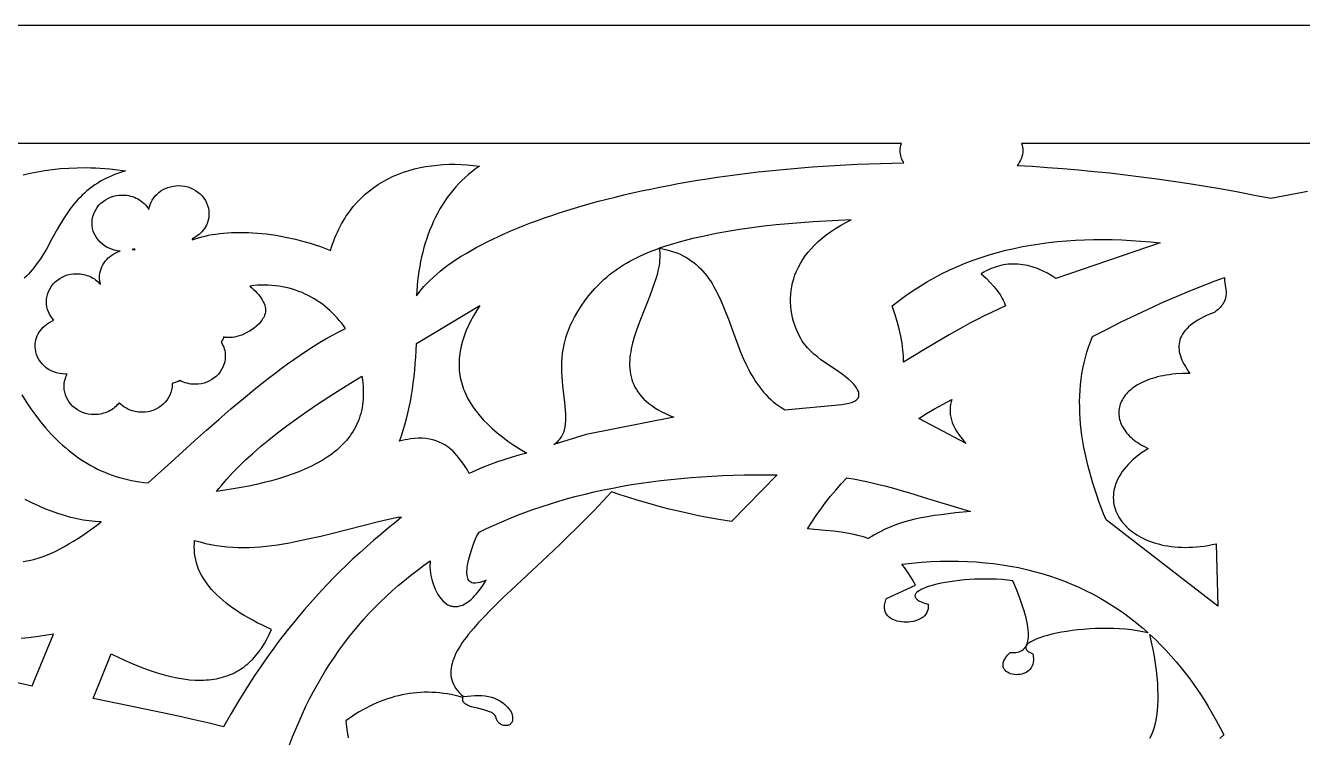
# Model space of a CAD drawing. Extents: x -52 to 65, y 50 to 90.
# Drawn here: x -2.42 to 30.79, y 71.16 to 89.66 of the extents above; entities that cross this region are included whole.
import ezdxf

# ---------------------------------------------------------------- set-up
doc = ezdxf.new("R2010")
doc.units = 0
doc.header["$MEASUREMENT"] = 0
doc.layers.add('LAYER_1', color=18, linetype='CONTINUOUS')

msp = doc.modelspace()

# ---------------------------------------------------------------- linework, layer by layer
at = {"layer": 'LAYER_1'}
for points in [[(64.619, 89.656), (-51.834, 89.656)], [(-2.515, 80.064), (-2.399, 79.88), (-2.278, 79.701), (-2.153, 79.528), (-2.024, 79.36), (-1.889, 79.199), (-1.82, 79.121), (-1.75, 79.045), (-1.679, 78.97), (-1.606, 78.897), (-1.532, 78.827), (-1.457, 78.758), (-1.38, 78.69), (-1.302, 78.625), (-1.223, 78.562), (-1.143, 78.501), (-1.061, 78.442), (-0.978, 78.385), (-0.893, 78.331), (-0.807, 78.278), (-0.72, 78.228), (-0.631, 78.18), (-0.541, 78.135), (-0.449, 78.092), (-0.356, 78.051), (-0.261, 78.013), (-0.165, 77.978), (-0.068, 77.945), (0.031, 77.914), (0.132, 77.886), (0.234, 77.861), (0.338, 77.839), (0.443, 77.82), (0.55, 77.803), (0.658, 77.789), (0.768, 77.779), (1.366, 78.313), (1.979, 78.866), (2.292, 79.145), (2.607, 79.423), (2.926, 79.699), (3.247, 79.971), (3.571, 80.237), (3.734, 80.367), (3.898, 80.495), (4.062, 80.621), (4.227, 80.744), (4.392, 80.865), (4.558, 80.982), (4.725, 81.097), (4.891, 81.208), (5.059, 81.315), (5.226, 81.418), (5.394, 81.517), (5.563, 81.612), (5.731, 81.703), (5.9, 81.789), (5.85, 81.86), (5.798, 81.929), (5.743, 81.997), (5.686, 82.062), (5.627, 82.126), (5.566, 82.188), (5.503, 82.247), (5.438, 82.305), (5.371, 82.36), (5.302, 82.414), (5.232, 82.464), (5.159, 82.513), (5.085, 82.559), (5.009, 82.602), (4.932, 82.643), (4.853, 82.682), (4.773, 82.717), (4.691, 82.75), (4.607, 82.78), (4.523, 82.808), (4.437, 82.832), (4.349, 82.853), (4.261, 82.871), (4.171, 82.886), (4.081, 82.898), (3.989, 82.907), (3.896, 82.912), (3.802, 82.914), (3.708, 82.913), (3.612, 82.908), (3.516, 82.899), (3.419, 82.887), (3.468, 82.845), (3.515, 82.802), (3.559, 82.759), (3.601, 82.714), (3.641, 82.668), (3.677, 82.622), (3.71, 82.575), (3.74, 82.529), (3.765, 82.482), (3.787, 82.435), (3.804, 82.389), (3.816, 82.344), (3.823, 82.299), (3.825, 82.255), (3.822, 82.213), (3.812, 82.172), (3.8, 82.136), (3.785, 82.101), (3.768, 82.067), (3.749, 82.033), (3.728, 82.001), (3.705, 81.97), (3.655, 81.911), (3.599, 81.855), (3.539, 81.804), (3.475, 81.758), (3.409, 81.716), (3.341, 81.678), (3.273, 81.645), (3.205, 81.617), (3.139, 81.593), (3.076, 81.575), (3.016, 81.562), (2.961, 81.554), (2.912, 81.551), (2.788, 81.552), (2.763, 81.554), (2.754, 81.556), (2.753, 81.558), (2.755, 81.561), (2.753, 81.565), (2.74, 81.568), (2.726, 81.532), (2.71, 81.497), (2.692, 81.463), (2.673, 81.43), (2.697, 81.389), (2.718, 81.346), (2.736, 81.303), (2.751, 81.257), (2.763, 81.211), (2.771, 81.163), (2.777, 81.115), (2.778, 81.066), (2.777, 81.028), (2.774, 80.991), (2.762, 80.919), (2.743, 80.849), (2.716, 80.782), (2.683, 80.718), (2.644, 80.658), (2.598, 80.602), (2.548, 80.551), (2.492, 80.504), (2.431, 80.462), (2.366, 80.425), (2.297, 80.394), (2.225, 80.37), (2.149, 80.352), (2.071, 80.341), (1.99, 80.337), (1.937, 80.339), (1.885, 80.344), (1.834, 80.352), (1.783, 80.363), (1.735, 80.377), (1.687, 80.393), (1.641, 80.413), (1.597, 80.435), (1.549, 80.411), (1.5, 80.391), (1.449, 80.374), (1.397, 80.359), (1.397, 80.337), (1.396, 80.3), (1.393, 80.263), (1.381, 80.19), (1.362, 80.121), (1.335, 80.054), (1.302, 79.99), (1.263, 79.93), (1.217, 79.874), (1.166, 79.822), (1.11, 79.775), (1.05, 79.733), (0.985, 79.697), (0.916, 79.666), (0.844, 79.642), (0.768, 79.624), (0.69, 79.613), (0.61, 79.609), (0.566, 79.61), (0.522, 79.613), (0.48, 79.619), (0.438, 79.626), (0.397, 79.636), (0.357, 79.647), (0.317, 79.661), (0.279, 79.676), (0.242, 79.693), (0.206, 79.712), (0.171, 79.732), (0.138, 79.754), (0.106, 79.778), (0.075, 79.803), (0.045, 79.829), (0.018, 79.857), (-0.01, 79.823), (-0.04, 79.79), (-0.072, 79.759), (-0.106, 79.73), (-0.141, 79.703), (-0.179, 79.677), (-0.218, 79.654), (-0.258, 79.633), (-0.3, 79.613), (-0.343, 79.597), (-0.388, 79.582), (-0.434, 79.57), (-0.48, 79.561), (-0.528, 79.554), (-0.577, 79.549), (-0.626, 79.548), (-0.707, 79.552), (-0.785, 79.563), (-0.861, 79.581), (-0.933, 79.605), (-1.002, 79.636), (-1.067, 79.672), (-1.127, 79.714), (-1.183, 79.761), (-1.234, 79.813), (-1.279, 79.869), (-1.319, 79.929), (-1.352, 79.993), (-1.378, 80.06), (-1.398, 80.13), (-1.41, 80.202), (-1.413, 80.239), (-1.414, 80.277), (-1.412, 80.32), (-1.408, 80.363), (-1.402, 80.405), (-1.392, 80.446), (-1.38, 80.487), (-1.366, 80.526), (-1.35, 80.564), (-1.331, 80.602), (-1.378, 80.6), (-1.458, 80.604), (-1.536, 80.615), (-1.612, 80.633), (-1.684, 80.657), (-1.753, 80.688), (-1.818, 80.725), (-1.879, 80.767), (-1.934, 80.814), (-1.985, 80.865), (-2.031, 80.921), (-2.07, 80.982), (-2.103, 81.045), (-2.13, 81.112), (-2.149, 81.182), (-2.161, 81.254), (-2.164, 81.291), (-2.165, 81.329), (-2.163, 81.385), (-2.156, 81.44), (-2.145, 81.494), (-2.129, 81.547), (-2.11, 81.597), (-2.086, 81.646), (-2.059, 81.693), (-2.029, 81.738), (-1.995, 81.781), (-1.958, 81.821), (-1.918, 81.858), (-1.875, 81.893), (-1.829, 81.925), (-1.781, 81.954), (-1.731, 81.979), (-1.679, 82.002), (-1.722, 82.052), (-1.761, 82.105), (-1.794, 82.161), (-1.822, 82.221), (-1.845, 82.283), (-1.861, 82.347), (-1.871, 82.414), (-1.874, 82.482), (-1.873, 82.519), (-1.87, 82.556), (-1.858, 82.629), (-1.839, 82.698), (-1.812, 82.765), (-1.779, 82.829), (-1.74, 82.889), (-1.695, 82.945), (-1.644, 82.997), (-1.588, 83.044), (-1.527, 83.086), (-1.462, 83.122), (-1.393, 83.153), (-1.321, 83.178), (-1.246, 83.195), (-1.167, 83.207), (-1.087, 83.21), (-1.04, 83.209), (-0.995, 83.205), (-0.95, 83.199), (-0.906, 83.191), (-0.862, 83.18), (-0.82, 83.167), (-0.779, 83.153), (-0.739, 83.136), (-0.701, 83.117), (-0.663, 83.096), (-0.627, 83.073), (-0.593, 83.049), (-0.56, 83.023), (-0.528, 82.995), (-0.498, 82.966), (-0.47, 82.935), (-0.48, 82.978), (-0.487, 83.021), (-0.492, 83.065), (-0.493, 83.109), (-0.491, 83.169), (-0.483, 83.227), (-0.47, 83.284), (-0.453, 83.338), (-0.432, 83.392), (-0.406, 83.443), (-0.376, 83.491), (-0.342, 83.538), (-0.305, 83.581), (-0.264, 83.622), (-0.22, 83.66), (-0.173, 83.695), (-0.123, 83.727), (-0.071, 83.755), (-0.016, 83.779), (0.042, 83.799), (-0.034, 83.808), (-0.107, 83.823), (-0.177, 83.844), (-0.244, 83.871), (-0.308, 83.903), (-0.368, 83.94), (-0.424, 83.982), (-0.475, 84.029), (-0.522, 84.08), (-0.564, 84.134), (-0.6, 84.193), (-0.63, 84.254), (-0.655, 84.318), (-0.672, 84.385), (-0.683, 84.454), (-0.687, 84.525), (-0.686, 84.563), (-0.683, 84.6), (-0.671, 84.672), (-0.651, 84.742), (-0.625, 84.809), (-0.592, 84.873), (-0.552, 84.933), (-0.507, 84.989), (-0.456, 85.04), (-0.4, 85.087), (-0.34, 85.129), (-0.275, 85.166), (-0.206, 85.197), (-0.133, 85.221), (-0.058, 85.239), (0.02, 85.25), (0.101, 85.254), (0.156, 85.252), (0.21, 85.247), (0.262, 85.238), (0.314, 85.227), (0.364, 85.212), (0.413, 85.194), (0.46, 85.174), (0.505, 85.151), (0.548, 85.125), (0.59, 85.096), (0.629, 85.066), (0.666, 85.033), (0.7, 84.998), (0.733, 84.96), (0.762, 84.921), (0.789, 84.88), (0.803, 84.945), (0.823, 85.007), (0.848, 85.067), (0.879, 85.124), (0.916, 85.178), (0.957, 85.229), (1.002, 85.276), (1.052, 85.319), (1.105, 85.359), (1.163, 85.394), (1.223, 85.424), (1.287, 85.45), (1.354, 85.47), (1.422, 85.485), (1.494, 85.494), (1.567, 85.497), (1.647, 85.493), (1.725, 85.482), (1.801, 85.464), (1.873, 85.44), (1.942, 85.409), (2.007, 85.372), (2.067, 85.33), (2.123, 85.283), (2.174, 85.232), (2.219, 85.176), (2.259, 85.115), (2.292, 85.052), (2.319, 84.985), (2.338, 84.915), (2.35, 84.843), (2.353, 84.806), (2.354, 84.768), (2.352, 84.715), (2.346, 84.664), (2.336, 84.613), (2.322, 84.563), (2.305, 84.516), (2.285, 84.469), (2.261, 84.424), (2.234, 84.381), (2.204, 84.34), (2.171, 84.301), (2.135, 84.264), (2.097, 84.23), (2.056, 84.198), (2.013, 84.168), (1.968, 84.142), (1.921, 84.118), (1.919, 84.093), (1.998, 84.119), (2.081, 84.144), (2.166, 84.167), (2.254, 84.188), (2.344, 84.207), (2.438, 84.224), (2.533, 84.239), (2.632, 84.252), (2.732, 84.263), (2.835, 84.272), (2.94, 84.278), (3.048, 84.282), (3.157, 84.284), (3.268, 84.283), (3.382, 84.28), (3.497, 84.274), (3.613, 84.266), (3.732, 84.256), (3.852, 84.243), (3.973, 84.227), (4.096, 84.208), (4.22, 84.187), (4.345, 84.163), (4.472, 84.136), (4.599, 84.106), (4.728, 84.073), (4.857, 84.038), (4.988, 83.999), (5.118, 83.957), (5.25, 83.912), (5.382, 83.864), (5.515, 83.813), (5.541, 83.897), (5.568, 83.98), (5.597, 84.06), (5.628, 84.139), (5.66, 84.216), (5.694, 84.292), (5.729, 84.366), (5.765, 84.438), (5.803, 84.508), (5.843, 84.577), (5.883, 84.644), (5.925, 84.709), (5.969, 84.772), (6.013, 84.834), (6.107, 84.954), (6.205, 85.066), (6.308, 85.172), (6.415, 85.272), (6.527, 85.365), (6.643, 85.452), (6.762, 85.533), (6.886, 85.608), (7.013, 85.677), (7.144, 85.74), (7.278, 85.796), (7.415, 85.847), (7.555, 85.892), (7.697, 85.932), (7.842, 85.966), (7.989, 85.994), (8.138, 86.016), (8.289, 86.033), (8.442, 86.045), (8.597, 86.051), (8.752, 86.052), (8.909, 86.048), (9.067, 86.038), (9.225, 86.024), (9.384, 86.004), (9.287, 85.936), (9.193, 85.865), (9.102, 85.79), (9.014, 85.713), (8.93, 85.632), (8.848, 85.549), (8.769, 85.463), (8.693, 85.374), (8.621, 85.282), (8.551, 85.188), (8.484, 85.092), (8.42, 84.993), (8.359, 84.891), (8.301, 84.788), (8.246, 84.682), (8.194, 84.574), (8.145, 84.464), (8.099, 84.352), (8.056, 84.239), (8.015, 84.123), (7.977, 84.006), (7.943, 83.888), (7.911, 83.768), (7.882, 83.646), (7.855, 83.523), (7.832, 83.399), (7.811, 83.274), (7.794, 83.147), (7.778, 83.02), (7.766, 82.891), (7.757, 82.762), (7.75, 82.632), (7.808, 82.713), (7.872, 82.793), (7.94, 82.874), (8.014, 82.954), (8.094, 83.034), (8.179, 83.114), (8.268, 83.193), (8.363, 83.272), (8.463, 83.351), (8.568, 83.429), (8.678, 83.507), (8.793, 83.584), (8.913, 83.661), (9.038, 83.737), (9.168, 83.813), (9.302, 83.888), (9.441, 83.962), (9.585, 84.036), (9.733, 84.108), (9.886, 84.18), (10.043, 84.252), (10.205, 84.322), (10.372, 84.392), (10.542, 84.46), (10.717, 84.528), (10.897, 84.595), (11.08, 84.661), (11.268, 84.726), (11.46, 84.789), (11.656, 84.852), (11.856, 84.913), (12.06, 84.974), (12.268, 85.033), (12.48, 85.09), (12.696, 85.147), (12.915, 85.202), (13.139, 85.256), (13.366, 85.309), (13.597, 85.36), (13.831, 85.41), (14.069, 85.458), (14.311, 85.505), (14.556, 85.55), (14.804, 85.594), (15.056, 85.636), (15.311, 85.676), (15.57, 85.715), (15.832, 85.752), (16.097, 85.788), (16.365, 85.821), (16.636, 85.853), (16.911, 85.883), (17.188, 85.911), (17.468, 85.937), (17.752, 85.961), (18.038, 85.983), (18.327, 86.004), (18.619, 86.022), (18.913, 86.038), (19.21, 86.052), (19.51, 86.064), (19.813, 86.074), (20.118, 86.081), (20.425, 86.087), (20.402, 86.124), (20.382, 86.162), (20.365, 86.201), (20.351, 86.241), (20.34, 86.281), (20.332, 86.322), (20.327, 86.363), (20.325, 86.405), (20.327, 86.453), (20.334, 86.5), (20.344, 86.546), (20.358, 86.591), (-10.257, 86.591)], [(39.681, 86.591), (29.967, 86.591), (23.482, 86.591), (23.496, 86.546), (23.507, 86.5), (23.513, 86.453), (23.515, 86.405), (23.513, 86.355), (23.506, 86.305), (23.494, 86.255), (23.477, 86.207), (23.457, 86.16), (23.432, 86.114), (23.402, 86.068), (23.369, 86.024), (23.763, 86.001), (24.16, 85.973), (24.56, 85.942), (24.962, 85.907), (25.367, 85.869), (25.774, 85.826), (26.184, 85.779), (26.596, 85.728), (27.01, 85.673), (27.427, 85.614), (27.845, 85.551), (28.266, 85.483), (28.689, 85.411), (29.113, 85.335), (29.539, 85.254), (29.967, 85.169), (30.286, 85.233), (30.603, 85.294), (30.92, 85.353)], [(-2.476, 85.777), (-2.293, 85.819), (-2.105, 85.857), (-1.912, 85.89), (-1.712, 85.918), (-1.506, 85.94), (-1.292, 85.955), (-1.07, 85.964), (-0.839, 85.965), (-0.721, 85.963), (-0.6, 85.958), (-0.476, 85.951), (-0.35, 85.942), (-0.221, 85.931), (-0.09, 85.917), (0.045, 85.9), (0.182, 85.881), (0.078, 85.849), (-0.022, 85.814), (-0.118, 85.778), (-0.21, 85.739), (-0.298, 85.698), (-0.382, 85.655), (-0.463, 85.61), (-0.54, 85.563), (-0.614, 85.515), (-0.686, 85.465), (-0.754, 85.413), (-0.819, 85.36), (-0.881, 85.306), (-0.941, 85.25), (-0.999, 85.193), (-1.054, 85.134), (-1.107, 85.075), (-1.157, 85.015), (-1.253, 84.892), (-1.343, 84.765), (-1.427, 84.637), (-1.506, 84.506), (-1.582, 84.375), (-1.729, 84.112), (-1.875, 83.851), (-1.95, 83.724), (-2.028, 83.6), (-2.111, 83.479), (-2.199, 83.362), (-2.245, 83.306), (-2.293, 83.25), (-2.342, 83.196), (-2.394, 83.144), (-2.448, 83.093)], [(4.45, 70.969), (4.528, 71.175), (4.61, 71.378), (4.695, 71.579), (4.783, 71.776), (4.875, 71.971), (4.97, 72.162), (5.069, 72.351), (5.171, 72.537), (5.277, 72.72), (5.386, 72.9), (5.499, 73.077), (5.615, 73.251), (5.734, 73.422), (5.857, 73.59), (5.983, 73.756), (6.113, 73.918), (6.246, 74.077), (6.382, 74.233), (6.522, 74.386), (6.666, 74.536), (6.812, 74.683), (6.963, 74.827), (7.116, 74.968), (7.273, 75.106), (7.434, 75.24), (7.597, 75.372), (7.765, 75.501), (7.935, 75.626), (8.109, 75.748), (8.102, 75.696), (8.098, 75.638), (8.099, 75.577), (8.103, 75.511), (8.112, 75.442), (8.124, 75.372), (8.139, 75.299), (8.159, 75.226), (8.182, 75.154), (8.208, 75.082), (8.238, 75.011), (8.272, 74.943), (8.308, 74.878), (8.348, 74.818), (8.391, 74.761), (8.438, 74.71), (8.487, 74.665), (8.54, 74.628), (8.567, 74.611), (8.595, 74.597), (8.624, 74.585), (8.654, 74.576), (8.684, 74.568), (8.715, 74.563), (8.747, 74.56), (8.779, 74.56), (8.812, 74.563), (8.846, 74.568), (8.88, 74.577), (8.915, 74.588), (8.951, 74.602), (8.987, 74.62), (9.024, 74.64), (9.062, 74.664), (9.1, 74.692), (9.139, 74.723), (9.178, 74.758), (9.219, 74.796), (9.259, 74.838), (9.3, 74.884), (9.342, 74.934), (9.385, 74.988), (9.428, 75.047), (9.471, 75.109), (9.56, 75.248), (9.528, 75.234), (9.447, 75.204), (9.395, 75.19), (9.339, 75.178), (9.281, 75.172), (9.252, 75.172), (9.225, 75.174), (9.19, 75.181), (9.159, 75.194), (9.134, 75.213), (9.112, 75.238), (9.095, 75.267), (9.082, 75.3), (9.072, 75.338), (9.065, 75.379), (9.062, 75.424), (9.062, 75.471), (9.064, 75.521), (9.069, 75.573), (9.086, 75.683), (9.111, 75.797), (9.141, 75.912), (9.176, 76.025), (9.213, 76.133), (9.251, 76.233), (9.288, 76.322), (9.322, 76.397), (9.351, 76.455), (9.375, 76.492), (9.568, 76.587), (9.765, 76.678), (9.965, 76.767), (10.168, 76.853), (10.375, 76.935), (10.584, 77.015), (10.797, 77.091), (11.013, 77.165), (11.231, 77.235), (11.453, 77.302), (11.679, 77.367), (11.907, 77.428), (12.138, 77.486), (12.373, 77.541), (12.611, 77.592), (12.852, 77.641), (13.096, 77.687), (13.343, 77.729), (13.593, 77.768), (13.846, 77.804), (14.103, 77.837), (14.362, 77.867), (14.625, 77.893), (14.891, 77.916), (15.159, 77.936), (15.431, 77.953), (15.706, 77.967), (15.985, 77.977), (16.266, 77.984), (16.55, 77.988), (16.838, 77.988), (17.128, 77.985), (15.937, 76.768), (15.607, 76.821), (15.26, 76.885), (15.081, 76.921), (14.898, 76.96), (14.71, 77.002), (14.518, 77.047), (14.322, 77.096), (14.121, 77.148), (13.915, 77.204), (13.705, 77.264), (13.491, 77.328), (13.271, 77.395), (13.047, 77.468), (12.818, 77.544), (12.592, 77.299), (12.366, 77.06), (12.139, 76.828), (11.913, 76.601), (11.688, 76.38), (11.464, 76.165), (11.027, 75.752), (10.21, 74.99), (10.023, 74.812), (9.844, 74.639), (9.675, 74.471), (9.515, 74.307), (9.366, 74.148), (9.229, 73.993), (9.104, 73.843), (9.046, 73.769), (8.992, 73.696), (8.941, 73.625), (8.894, 73.554), (8.851, 73.484), (8.811, 73.416), (8.775, 73.348), (8.744, 73.281), (8.716, 73.215), (8.693, 73.15), (8.674, 73.086), (8.659, 73.023), (8.649, 72.96), (8.643, 72.899), (8.642, 72.838), (8.646, 72.778), (8.655, 72.719), (8.668, 72.661), (8.687, 72.603), (8.711, 72.547), (8.741, 72.491), (8.776, 72.435), (8.816, 72.381), (8.862, 72.327), (8.913, 72.274), (8.971, 72.221), (9.072, 72.236), (9.17, 72.246), (9.266, 72.251), (9.359, 72.252), (9.449, 72.248), (9.536, 72.239), (9.619, 72.225), (9.7, 72.205), (9.777, 72.179), (9.85, 72.148), (9.92, 72.11), (9.987, 72.066), (10.049, 72.016), (10.107, 71.959), (10.161, 71.895), (10.211, 71.824), (10.226, 71.783), (10.237, 71.744), (10.245, 71.709), (10.249, 71.676), (10.25, 71.645), (10.248, 71.617), (10.242, 71.592), (10.235, 71.569), (10.225, 71.549), (10.212, 71.531), (10.198, 71.515), (10.182, 71.502), (10.165, 71.491), (10.146, 71.482), (10.126, 71.476), (10.105, 71.471), (10.083, 71.469), (10.061, 71.469), (10.016, 71.475), (9.972, 71.488), (9.951, 71.498), (9.93, 71.51), (9.911, 71.523), (9.893, 71.538), (9.876, 71.555), (9.861, 71.574), (9.848, 71.594), (9.837, 71.615), (9.828, 71.639), (9.822, 71.664), (9.814, 71.692), (9.801, 71.718), (9.784, 71.741), (9.764, 71.762), (9.739, 71.782), (9.712, 71.8), (9.682, 71.816), (9.649, 71.831), (9.577, 71.857), (9.499, 71.879), (9.334, 71.919), (9.253, 71.939), (9.177, 71.96), (9.107, 71.985), (9.076, 71.999), (9.047, 72.014), (9.022, 72.03), (8.999, 72.048), (8.981, 72.068), (8.967, 72.09), (8.957, 72.114), (8.952, 72.14), (8.951, 72.169), (8.957, 72.2), (8.855, 72.228), (8.753, 72.252), (8.652, 72.274), (8.551, 72.292), (8.451, 72.307), (8.351, 72.318), (8.251, 72.327), (8.152, 72.332), (8.053, 72.335), (7.955, 72.334), (7.857, 72.33), (7.759, 72.323), (7.662, 72.314), (7.565, 72.301), (7.469, 72.285), (7.374, 72.266), (7.278, 72.245), (7.184, 72.221), (7.089, 72.193), (6.995, 72.163), (6.902, 72.131), (6.809, 72.095), (6.717, 72.057), (6.625, 72.016), (6.534, 71.972), (6.443, 71.926), (6.352, 71.877), (6.263, 71.825), (6.173, 71.771), (6.084, 71.715), (5.996, 71.655), (5.909, 71.594), (5.939, 71.369), (5.972, 71.152)], [(-2.482, 75.731), (-2.38, 75.746), (-2.276, 75.766), (-2.171, 75.793), (-2.065, 75.825), (-1.958, 75.862), (-1.849, 75.904), (-1.739, 75.952), (-1.628, 76.004), (-1.515, 76.061), (-1.401, 76.123), (-1.287, 76.189), (-1.171, 76.26), (-1.053, 76.334), (-0.935, 76.412), (-0.815, 76.495), (-0.695, 76.58), (-0.573, 76.67), (-0.451, 76.762), (-0.603, 76.77), (-0.758, 76.786), (-0.917, 76.81), (-1.078, 76.841), (-1.241, 76.88), (-1.407, 76.926), (-1.574, 76.978), (-1.742, 77.038), (-1.912, 77.105), (-2.082, 77.178), (-2.252, 77.257), (-2.423, 77.343)], [(-2.673, 72.595), (-2.247, 72.502), (-1.687, 73.848), (-1.918, 73.806), (-2.136, 73.774), (-2.34, 73.75), (-2.532, 73.736)], [(26.819, 71.142), (26.859, 71.22), (26.896, 71.306), (26.928, 71.4), (26.956, 71.501), (26.98, 71.611), (27, 71.727), (27.015, 71.85), (27.026, 71.981), (27.032, 72.119), (27.034, 72.263), (27.03, 72.414), (27.022, 72.571), (27.009, 72.734), (26.991, 72.904), (26.967, 73.079), (26.938, 73.261), (26.904, 73.447), (26.864, 73.64), (26.819, 73.838), (26.963, 73.702), (27.103, 73.563), (27.241, 73.42), (27.375, 73.273), (27.506, 73.122), (27.634, 72.967), (27.759, 72.808), (27.881, 72.646), (28, 72.481), (28.115, 72.312), (28.228, 72.139), (28.337, 71.963), (28.443, 71.784), (28.547, 71.601), (28.647, 71.415), (28.744, 71.226), (28.639, 71.13)]]:
    msp.add_lwpolyline(points, dxfattribs=at)
for points in [[(19.059, 80.399), (18.985, 80.468), (18.905, 80.533), (18.821, 80.596), (18.733, 80.658), (18.36, 80.908), (18.266, 80.975), (18.174, 81.046), (18.085, 81.121), (17.999, 81.2), (17.918, 81.286), (17.879, 81.331), (17.842, 81.378), (17.806, 81.426), (17.772, 81.477), (17.74, 81.53), (17.71, 81.585), (17.665, 81.678), (17.623, 81.773), (17.587, 81.869), (17.556, 81.966), (17.529, 82.064), (17.507, 82.164), (17.491, 82.264), (17.48, 82.365), (17.474, 82.466), (17.473, 82.568), (17.479, 82.67), (17.489, 82.772), (17.506, 82.875), (17.528, 82.976), (17.557, 83.078), (17.591, 83.179), (17.632, 83.279), (17.679, 83.379), (17.733, 83.478), (17.792, 83.575), (17.859, 83.672), (17.932, 83.767), (18.012, 83.86), (18.099, 83.952), (18.193, 84.042), (18.294, 84.13), (18.402, 84.216), (18.518, 84.299), (18.641, 84.381), (18.771, 84.459), (18.91, 84.536), (19.056, 84.609), (18.724, 84.594), (18.395, 84.577), (18.068, 84.557), (17.743, 84.534), (17.421, 84.507), (17.101, 84.477), (16.783, 84.441), (16.468, 84.402), (16.156, 84.357), (15.847, 84.307), (15.54, 84.251), (15.237, 84.189), (14.937, 84.12), (14.641, 84.044), (14.494, 84.004), (14.347, 83.962), (14.202, 83.917), (14.058, 83.871), (14.158, 83.854), (14.255, 83.833), (14.347, 83.808), (14.436, 83.78), (14.521, 83.749), (14.602, 83.714), (14.68, 83.677), (14.754, 83.636), (14.826, 83.593), (14.894, 83.547), (14.959, 83.498), (15.022, 83.446), (15.082, 83.392), (15.139, 83.336), (15.194, 83.277), (15.246, 83.217), (15.296, 83.154), (15.344, 83.089), (15.39, 83.022), (15.434, 82.953), (15.476, 82.883), (15.517, 82.811), (15.594, 82.663), (15.665, 82.51), (15.733, 82.352), (15.797, 82.191), (15.859, 82.027), (15.98, 81.694), (16.104, 81.359), (16.169, 81.193), (16.237, 81.029), (16.31, 80.868), (16.389, 80.711), (16.43, 80.634), (16.474, 80.558), (16.519, 80.483), (16.566, 80.41), (16.615, 80.338), (16.666, 80.268), (16.72, 80.199), (16.776, 80.132), (16.834, 80.068), (16.896, 80.005), (16.96, 79.944), (17.027, 79.885), (17.097, 79.829), (17.17, 79.775), (17.246, 79.724), (17.326, 79.675), (18.808, 79.814), (18.904, 79.826), (18.988, 79.842), (19.059, 79.863), (19.119, 79.887), (19.145, 79.9), (19.168, 79.915), (19.188, 79.93), (19.205, 79.946), (19.22, 79.963), (19.232, 79.98), (19.241, 79.999), (19.248, 80.018), (19.253, 80.037), (19.255, 80.058), (19.255, 80.079), (19.252, 80.101), (19.247, 80.123), (19.24, 80.146), (19.22, 80.193), (19.191, 80.242), (19.154, 80.293), (19.11, 80.346)], [(24.377, 83.085), (24.269, 83.156), (24.159, 83.22), (24.047, 83.278), (23.932, 83.329), (23.873, 83.352), (23.814, 83.372), (23.755, 83.391), (23.695, 83.408), (23.634, 83.422), (23.573, 83.434), (23.512, 83.444), (23.451, 83.452), (23.389, 83.457), (23.326, 83.46), (23.264, 83.461), (23.201, 83.458), (23.137, 83.454), (23.074, 83.446), (23.01, 83.436), (22.947, 83.423), (22.883, 83.407), (22.819, 83.388), (22.755, 83.366), (22.69, 83.341), (22.626, 83.313), (22.562, 83.282), (22.498, 83.248), (22.433, 83.21), (22.558, 83.095), (22.668, 82.984), (22.765, 82.875), (22.809, 82.822), (22.85, 82.77), (22.887, 82.718), (22.922, 82.667), (22.953, 82.617), (22.982, 82.567), (23.008, 82.518), (23.031, 82.47), (23.051, 82.422), (23.069, 82.374), (22.885, 82.292), (22.699, 82.205), (22.512, 82.114), (22.325, 82.02), (22.14, 81.922), (21.956, 81.824), (21.598, 81.623), (21.258, 81.425), (20.942, 81.236), (20.659, 81.061), (20.415, 80.908), (20.414, 80.987), (20.411, 81.067), (20.405, 81.15), (20.397, 81.234), (20.387, 81.32), (20.374, 81.407), (20.342, 81.587), (20.3, 81.774), (20.249, 81.966), (20.189, 82.166), (20.121, 82.371), (20.297, 82.51), (20.477, 82.643), (20.66, 82.77), (20.845, 82.89), (21.034, 83.004), (21.225, 83.111), (21.419, 83.213), (21.616, 83.309), (21.816, 83.398), (22.019, 83.482), (22.224, 83.561), (22.432, 83.633), (22.642, 83.7), (22.855, 83.761), (23.071, 83.817), (23.289, 83.868), (23.509, 83.913), (23.732, 83.953), (23.957, 83.988), (24.185, 84.018), (24.415, 84.043), (24.647, 84.063), (24.882, 84.079), (25.119, 84.09), (25.357, 84.096), (25.598, 84.097), (25.841, 84.094), (26.087, 84.087), (26.334, 84.075), (26.583, 84.059), (26.834, 84.039), (27.087, 84.015)], [(0.418, 83.858), (0.354, 83.835), (0.434, 83.826)], [(11.323, 78.771), (11.359, 78.797), (11.393, 78.824), (11.423, 78.852), (11.452, 78.881), (11.478, 78.911), (11.501, 78.942), (11.522, 78.974), (11.541, 79.008), (11.558, 79.042), (11.573, 79.077), (11.586, 79.113), (11.598, 79.151), (11.615, 79.228), (11.626, 79.309), (11.632, 79.394), (11.633, 79.482), (11.63, 79.573), (11.624, 79.668), (11.603, 79.867), (11.578, 80.078), (11.553, 80.299), (11.542, 80.414), (11.534, 80.531), (11.528, 80.65), (11.526, 80.772), (11.529, 80.895), (11.536, 81.021), (11.55, 81.148), (11.569, 81.278), (11.596, 81.408), (11.631, 81.541), (11.652, 81.608), (11.674, 81.675), (11.699, 81.742), (11.727, 81.81), (11.757, 81.878), (11.789, 81.946), (11.824, 82.015), (11.862, 82.084), (11.945, 82.228), (12.033, 82.369), (12.127, 82.505), (12.226, 82.637), (12.332, 82.765), (12.388, 82.827), (12.446, 82.888), (12.505, 82.948), (12.566, 83.007), (12.629, 83.065), (12.695, 83.121), (12.762, 83.177), (12.831, 83.231), (12.903, 83.284), (12.977, 83.336), (13.053, 83.387), (13.132, 83.437), (13.212, 83.486), (13.296, 83.533), (13.382, 83.58), (13.47, 83.625), (13.561, 83.669), (13.655, 83.712), (13.751, 83.753), (13.851, 83.794), (13.953, 83.833), (14.058, 83.871), (14.068, 83.81), (14.074, 83.748), (14.076, 83.685), (14.076, 83.621), (14.072, 83.556), (14.065, 83.489), (14.056, 83.422), (14.044, 83.354), (14.029, 83.285), (14.012, 83.215), (13.972, 83.073), (13.925, 82.928), (13.873, 82.781), (13.816, 82.631), (13.756, 82.48), (13.633, 82.175), (13.573, 82.021), (13.515, 81.867), (13.46, 81.714), (13.411, 81.56), (13.369, 81.408), (13.351, 81.332), (13.334, 81.257), (13.321, 81.182), (13.309, 81.107), (13.301, 81.033), (13.295, 80.96), (13.292, 80.887), (13.292, 80.815), (13.296, 80.743), (13.303, 80.672), (13.314, 80.602), (13.328, 80.533), (13.347, 80.465), (13.37, 80.397), (13.397, 80.331), (13.429, 80.265), (13.466, 80.201), (13.507, 80.137), (13.553, 80.075), (13.605, 80.014), (13.662, 79.954), (13.724, 79.896), (13.793, 79.839), (13.867, 79.783), (13.947, 79.728), (14.034, 79.675), (14.126, 79.624), (14.226, 79.574), (14.332, 79.526), (14.445, 79.479), (12.157, 79.035)], [(28.587, 74.57), (25.681, 76.814), (25.617, 76.975), (25.555, 77.135), (25.496, 77.294), (25.44, 77.453), (25.386, 77.611), (25.336, 77.769), (25.289, 77.925), (25.246, 78.081), (25.205, 78.237), (25.168, 78.391), (25.134, 78.545), (25.104, 78.698), (25.077, 78.85), (25.054, 79.002), (25.034, 79.152), (25.018, 79.302), (25.006, 79.451), (24.998, 79.599), (24.994, 79.746), (24.993, 79.893), (24.997, 80.038), (25.005, 80.183), (25.017, 80.326), (25.033, 80.469), (25.054, 80.61), (25.079, 80.751), (25.108, 80.891), (25.142, 81.029), (25.181, 81.167), (25.224, 81.304), (25.272, 81.439), (25.325, 81.574), (25.688, 81.762), (26.073, 81.956), (26.478, 82.153), (26.902, 82.35), (27.12, 82.449), (27.343, 82.547), (27.569, 82.645), (27.8, 82.741), (28.034, 82.837), (28.272, 82.93), (28.513, 83.022), (28.757, 83.112), (28.758, 83.064), (28.763, 83.014), (28.78, 82.91), (28.796, 82.802), (28.8, 82.746), (28.801, 82.69), (28.796, 82.632), (28.785, 82.574), (28.766, 82.514), (28.753, 82.485), (28.737, 82.455), (28.719, 82.425), (28.698, 82.394), (28.674, 82.364), (28.647, 82.334), (28.617, 82.303), (28.583, 82.272), (28.546, 82.242), (28.505, 82.211), (28.405, 82.171), (28.312, 82.13), (28.225, 82.089), (28.144, 82.047), (28.068, 82.004), (27.999, 81.961), (27.935, 81.917), (27.877, 81.872), (27.825, 81.827), (27.777, 81.781), (27.735, 81.734), (27.698, 81.687), (27.666, 81.639), (27.639, 81.59), (27.617, 81.541), (27.6, 81.492), (27.587, 81.441), (27.578, 81.39), (27.574, 81.339), (27.574, 81.287), (27.577, 81.234), (27.585, 81.181), (27.597, 81.128), (27.613, 81.073), (27.632, 81.019), (27.654, 80.963), (27.68, 80.908), (27.71, 80.851), (27.742, 80.795), (27.777, 80.737), (27.816, 80.679), (27.857, 80.621), (27.669, 80.617), (27.492, 80.604), (27.407, 80.596), (27.324, 80.585), (27.245, 80.573), (27.167, 80.559), (27.093, 80.544), (27.021, 80.527), (26.951, 80.508), (26.884, 80.488), (26.819, 80.467), (26.757, 80.444), (26.697, 80.421), (26.64, 80.395), (26.586, 80.369), (26.534, 80.341), (26.484, 80.313), (26.437, 80.283), (26.393, 80.252), (26.351, 80.221), (26.311, 80.188), (26.274, 80.155), (26.239, 80.121), (26.207, 80.086), (26.177, 80.05), (26.15, 80.014), (26.125, 79.977), (26.103, 79.939), (26.083, 79.901), (26.065, 79.863), (26.05, 79.824), (26.038, 79.784), (26.028, 79.745), (26.02, 79.705), (26.015, 79.664), (26.012, 79.624), (26.011, 79.584), (26.013, 79.543), (26.018, 79.502), (26.024, 79.462), (26.033, 79.421), (26.045, 79.381), (26.059, 79.341), (26.075, 79.301), (26.094, 79.261), (26.115, 79.221), (26.139, 79.182), (26.164, 79.143), (26.193, 79.105), (26.223, 79.067), (26.256, 79.03), (26.291, 78.993), (26.329, 78.957), (26.369, 78.922), (26.411, 78.887), (26.456, 78.853), (26.503, 78.82), (26.552, 78.788), (26.604, 78.757), (26.658, 78.727), (26.773, 78.67), (26.684, 78.612), (26.601, 78.554), (26.522, 78.495), (26.448, 78.436), (26.379, 78.376), (26.315, 78.315), (26.255, 78.254), (26.199, 78.193), (26.149, 78.131), (26.102, 78.07), (26.06, 78.007), (26.022, 77.945), (25.989, 77.883), (25.96, 77.821), (25.935, 77.759), (25.914, 77.697), (25.896, 77.635), (25.883, 77.574), (25.874, 77.513), (25.869, 77.452), (25.867, 77.392), (25.87, 77.332), (25.875, 77.273), (25.885, 77.215), (25.898, 77.157), (25.914, 77.1), (25.934, 77.044), (25.958, 76.989), (25.984, 76.935), (26.014, 76.882), (26.047, 76.831), (26.083, 76.78), (26.123, 76.731), (26.165, 76.683), (26.21, 76.636), (26.258, 76.591), (26.309, 76.548), (26.363, 76.506), (26.419, 76.465), (26.479, 76.427), (26.54, 76.39), (26.605, 76.355), (26.671, 76.322), (26.741, 76.291), (26.812, 76.263), (26.886, 76.236), (26.962, 76.211), (27.04, 76.189), (27.121, 76.169), (27.203, 76.151), (27.288, 76.136), (27.374, 76.124), (27.463, 76.114), (27.553, 76.106), (27.645, 76.102), (27.739, 76.1), (27.834, 76.101), (27.931, 76.105), (28.03, 76.112), (28.13, 76.122), (28.231, 76.135), (28.334, 76.151), (28.438, 76.171), (28.544, 76.194)], [(9.123, 78.02), (9.065, 78.125), (9.001, 78.225), (8.932, 78.321), (8.859, 78.411), (8.806, 78.48), (8.75, 78.545), (8.69, 78.606), (8.627, 78.662), (8.56, 78.713), (8.49, 78.76), (8.417, 78.801), (8.339, 78.837), (8.259, 78.868), (8.174, 78.893), (8.086, 78.912), (7.995, 78.925), (7.9, 78.933), (7.801, 78.934), (7.698, 78.928), (7.592, 78.916), (7.522, 78.906), (7.451, 78.892), (7.378, 78.875), (7.305, 78.855), (7.356, 78.997), (7.404, 79.141), (7.448, 79.287), (7.488, 79.436), (7.526, 79.586), (7.56, 79.738), (7.59, 79.893), (7.618, 80.05), (7.643, 80.209), (7.666, 80.37), (7.685, 80.535), (7.702, 80.701), (7.717, 80.87), (7.729, 81.042), (7.739, 81.217), (7.747, 81.394), (9.399, 82.384), (9.311, 82.248), (9.231, 82.113), (9.158, 81.979), (9.093, 81.846), (9.036, 81.714), (8.986, 81.583), (8.945, 81.453), (8.911, 81.324), (8.885, 81.197), (8.868, 81.07), (8.862, 81.007), (8.858, 80.945), (8.856, 80.883), (8.857, 80.821), (8.859, 80.759), (8.863, 80.697), (8.87, 80.636), (8.878, 80.575), (8.889, 80.514), (8.902, 80.454), (8.916, 80.393), (8.933, 80.333), (8.952, 80.274), (8.973, 80.214), (8.996, 80.155), (9.022, 80.096), (9.049, 80.037), (9.079, 79.979), (9.144, 79.863), (9.218, 79.748), (9.301, 79.634), (9.393, 79.521), (9.493, 79.408), (9.602, 79.297), (9.72, 79.187), (9.847, 79.078), (9.983, 78.97), (10.128, 78.863), (10.282, 78.757), (10.445, 78.651), (10.617, 78.547), (10.414, 78.493), (10.215, 78.435), (10.021, 78.374), (9.833, 78.309), (9.648, 78.241), (9.469, 78.171), (9.294, 78.097)], [(2.553, 77.551), (2.614, 77.63), (2.678, 77.709), (2.815, 77.871), (2.965, 78.034), (3.128, 78.201), (3.303, 78.37), (3.491, 78.541), (3.692, 78.716), (3.906, 78.893), (4.134, 79.073), (4.375, 79.255), (4.629, 79.44), (4.896, 79.629), (5.177, 79.819), (5.472, 80.013), (5.781, 80.21), (6.103, 80.409), (6.329, 80.544), (6.343, 80.454), (6.353, 80.366), (6.361, 80.28), (6.366, 80.195), (6.367, 80.112), (6.366, 80.031), (6.362, 79.951), (6.355, 79.873), (6.345, 79.796), (6.333, 79.722), (6.318, 79.648), (6.3, 79.577), (6.279, 79.507), (6.256, 79.438), (6.23, 79.371), (6.202, 79.305), (6.171, 79.241), (6.137, 79.179), (6.101, 79.117), (6.063, 79.058), (6.022, 78.999), (5.979, 78.942), (5.934, 78.886), (5.887, 78.832), (5.837, 78.779), (5.785, 78.728), (5.731, 78.677), (5.675, 78.628), (5.616, 78.58), (5.556, 78.534), (5.494, 78.488), (5.43, 78.444), (5.295, 78.359), (5.153, 78.279), (5.005, 78.203), (4.849, 78.131), (4.686, 78.064), (4.518, 78), (4.343, 77.941), (4.163, 77.884), (3.978, 77.832), (3.787, 77.783), (3.592, 77.737), (3.392, 77.694), (3.188, 77.654), (2.98, 77.617), (2.768, 77.583)], [(21.672, 79.941), (21.653, 79.878), (21.639, 79.815), (21.629, 79.75), (21.624, 79.685), (21.624, 79.618), (21.629, 79.55), (21.64, 79.481), (21.657, 79.411), (21.681, 79.34), (21.71, 79.267), (21.747, 79.193), (21.791, 79.117), (21.843, 79.04), (21.902, 78.961), (21.969, 78.88), (22.045, 78.798), (20.809, 79.447), (21.012, 79.574), (21.222, 79.699), (21.442, 79.821)], [(17.915, 76.581), (18.026, 76.755), (18.142, 76.927), (18.262, 77.096), (18.387, 77.263), (18.517, 77.428), (18.652, 77.59), (18.792, 77.749), (18.936, 77.907), (19.152, 77.869), (19.362, 77.828), (19.566, 77.784), (19.767, 77.737), (19.963, 77.687), (20.157, 77.635), (20.35, 77.58), (20.542, 77.524), (20.927, 77.406), (21.32, 77.284), (21.728, 77.159), (22.159, 77.034), (21.761, 76.994), (21.572, 76.972), (21.388, 76.949), (21.21, 76.924), (21.037, 76.897), (20.869, 76.865), (20.705, 76.83), (20.545, 76.79), (20.389, 76.745), (20.235, 76.693), (20.084, 76.636), (19.935, 76.571), (19.788, 76.498), (19.715, 76.458), (19.642, 76.417), (19.57, 76.373), (19.498, 76.326), (19.505, 76.323), (19.424, 76.352), (19.341, 76.379), (19.256, 76.403), (19.168, 76.425), (19.079, 76.445), (18.987, 76.463), (18.795, 76.493), (18.593, 76.519), (18.379, 76.541)], [(-0.658, 72.171), (-0.658, 72.171), (-0.19, 73.337), (0.025, 73.231), (0.235, 73.134), (0.438, 73.047), (0.634, 72.968), (0.825, 72.899), (1.01, 72.838), (1.189, 72.786), (1.362, 72.742), (1.53, 72.707), (1.692, 72.68), (1.848, 72.661), (1.998, 72.651), (2.144, 72.648), (2.214, 72.65), (2.284, 72.654), (2.351, 72.659), (2.418, 72.667), (2.484, 72.676), (2.548, 72.687), (2.61, 72.7), (2.672, 72.716), (2.732, 72.732), (2.791, 72.751), (2.849, 72.772), (2.906, 72.794), (2.961, 72.818), (3.015, 72.844), (3.068, 72.872), (3.12, 72.901), (3.17, 72.933), (3.22, 72.965), (3.268, 73), (3.315, 73.036), (3.361, 73.074), (3.406, 73.114), (3.492, 73.198), (3.574, 73.289), (3.652, 73.386), (3.725, 73.49), (3.795, 73.599), (3.86, 73.715), (3.921, 73.837), (3.978, 73.964), (3.85, 74.023), (3.726, 74.083), (3.606, 74.143), (3.49, 74.205), (3.378, 74.267), (3.27, 74.33), (3.167, 74.394), (3.067, 74.458), (2.972, 74.524), (2.88, 74.591), (2.793, 74.658), (2.71, 74.726), (2.632, 74.795), (2.557, 74.865), (2.487, 74.936), (2.422, 75.008), (2.36, 75.08), (2.303, 75.154), (2.251, 75.229), (2.203, 75.304), (2.159, 75.38), (2.12, 75.457), (2.085, 75.536), (2.055, 75.615), (2.03, 75.695), (2.009, 75.776), (1.992, 75.858), (1.981, 75.941), (1.974, 76.025), (1.971, 76.109), (1.974, 76.195), (1.981, 76.282), (2.123, 76.24), (2.265, 76.204), (2.406, 76.173), (2.548, 76.147), (2.689, 76.127), (2.83, 76.111), (2.971, 76.101), (3.113, 76.095), (3.256, 76.093), (3.399, 76.096), (3.544, 76.103), (3.69, 76.113), (3.838, 76.128), (3.987, 76.146), (4.138, 76.167), (4.291, 76.191), (4.446, 76.219), (4.604, 76.249), (4.927, 76.318), (5.263, 76.395), (5.612, 76.481), (6.358, 76.669), (6.758, 76.769), (7.177, 76.871), (7.224, 76.878), (7.27, 76.882), (7.314, 76.883), (7.357, 76.883), (7.222, 76.765), (7.023, 76.606), (6.829, 76.446), (6.639, 76.285), (6.454, 76.124), (6.274, 75.962), (6.098, 75.8), (5.926, 75.638), (5.759, 75.474), (5.595, 75.311), (5.436, 75.147), (5.281, 74.982), (5.129, 74.817), (4.981, 74.651), (4.836, 74.485), (4.696, 74.319), (4.558, 74.152), (4.424, 73.985), (4.293, 73.818), (4.164, 73.65), (4.039, 73.482), (3.917, 73.313), (3.797, 73.144), (3.681, 72.975), (3.566, 72.805), (3.454, 72.636), (3.345, 72.466), (3.132, 72.125), (2.927, 71.783), (2.729, 71.44), (2.356, 71.532), (1.966, 71.623), (1.561, 71.713), (1.143, 71.802), (0.266, 71.984)], [(20.373, 75.666), (20.375, 75.663), (20.629, 75.691), (20.88, 75.713), (21.127, 75.729), (21.37, 75.739), (21.61, 75.743), (21.846, 75.741), (22.079, 75.734), (22.308, 75.721), (22.533, 75.702), (22.755, 75.678), (22.974, 75.649), (23.189, 75.614), (23.4, 75.573), (23.608, 75.528), (23.813, 75.477), (24.014, 75.421), (24.212, 75.36), (24.406, 75.294), (24.597, 75.223), (24.784, 75.147), (24.968, 75.066), (25.149, 74.981), (25.327, 74.891), (25.501, 74.796), (25.671, 74.696), (25.839, 74.592), (26.003, 74.484), (26.164, 74.371), (26.321, 74.254), (26.476, 74.133), (26.627, 74.007), (26.775, 73.877), (26.633, 73.908), (26.487, 73.934), (26.337, 73.955), (26.184, 73.972), (26.029, 73.983), (25.872, 73.99), (25.715, 73.993), (25.558, 73.992), (25.402, 73.988), (25.247, 73.98), (25.095, 73.968), (24.945, 73.953), (24.8, 73.936), (24.659, 73.915), (24.524, 73.893), (24.394, 73.868), (24.272, 73.841), (24.157, 73.812), (24.051, 73.781), (23.954, 73.75), (23.866, 73.716), (23.789, 73.682), (23.724, 73.648), (23.671, 73.612), (23.649, 73.594), (23.631, 73.576), (23.616, 73.559), (23.604, 73.541), (23.596, 73.523), (23.592, 73.505), (23.592, 73.487), (23.595, 73.469), (23.603, 73.452), (23.614, 73.434), (23.63, 73.417), (23.65, 73.4), (23.675, 73.383), (23.703, 73.367), (23.737, 73.351), (23.775, 73.335), (23.783, 73.296), (23.788, 73.259), (23.791, 73.224), (23.792, 73.19), (23.79, 73.158), (23.787, 73.127), (23.782, 73.097), (23.775, 73.069), (23.767, 73.043), (23.756, 73.018), (23.731, 72.972), (23.7, 72.931), (23.665, 72.896), (23.625, 72.866), (23.582, 72.842), (23.536, 72.822), (23.489, 72.808), (23.44, 72.798), (23.39, 72.793), (23.34, 72.792), (23.291, 72.796), (23.244, 72.804), (23.199, 72.817), (23.157, 72.833), (23.118, 72.854), (23.084, 72.878), (23.054, 72.906), (23.03, 72.938), (23.013, 72.973), (23.007, 72.992), (23.003, 73.012), (23.001, 73.033), (23, 73.054), (23.002, 73.076), (23.006, 73.099), (23.013, 73.123), (23.022, 73.148), (23.047, 73.199), (23.082, 73.253), (23.129, 73.309), (23.188, 73.368), (23.24, 73.366), (23.29, 73.366), (23.336, 73.371), (23.379, 73.378), (23.42, 73.39), (23.457, 73.405), (23.492, 73.424), (23.523, 73.446), (23.551, 73.472), (23.577, 73.502), (23.599, 73.536), (23.617, 73.574), (23.633, 73.616), (23.645, 73.662), (23.654, 73.712), (23.659, 73.766), (23.661, 73.824), (23.66, 73.887), (23.655, 73.954), (23.647, 74.025), (23.635, 74.1), (23.619, 74.18), (23.6, 74.265), (23.577, 74.354), (23.55, 74.447), (23.519, 74.545), (23.485, 74.648), (23.447, 74.755), (23.358, 74.985), (23.254, 75.234), (23.115, 75.249), (22.975, 75.262), (22.834, 75.27), (22.693, 75.275), (22.551, 75.277), (22.411, 75.275), (22.271, 75.271), (22.134, 75.263), (22, 75.253), (21.869, 75.24), (21.741, 75.225), (21.619, 75.208), (21.501, 75.188), (21.389, 75.166), (21.283, 75.143), (21.185, 75.118), (21.093, 75.092), (21.011, 75.064), (20.936, 75.035), (20.872, 75.005), (20.817, 74.974), (20.773, 74.942), (20.755, 74.926), (20.74, 74.91), (20.728, 74.894), (20.719, 74.877), (20.713, 74.861), (20.71, 74.844), (20.711, 74.828), (20.715, 74.811), (20.722, 74.795), (20.733, 74.778), (20.747, 74.762), (20.766, 74.746), (20.787, 74.729), (20.813, 74.713), (20.876, 74.681), (20.955, 74.65), (21.051, 74.62), (21.055, 74.59), (21.056, 74.561), (21.056, 74.533), (21.053, 74.506), (21.048, 74.48), (21.041, 74.455), (21.032, 74.431), (21.021, 74.408), (20.994, 74.365), (20.961, 74.325), (20.922, 74.29), (20.878, 74.259), (20.829, 74.231), (20.777, 74.208), (20.721, 74.189), (20.663, 74.174), (20.603, 74.163), (20.542, 74.156), (20.481, 74.154), (20.419, 74.156), (20.358, 74.161), (20.298, 74.171), (20.241, 74.186), (20.186, 74.205), (20.134, 74.228), (20.087, 74.255), (20.044, 74.287), (20.006, 74.323), (19.974, 74.363), (19.961, 74.385), (19.949, 74.408), (19.939, 74.433), (19.931, 74.458), (19.925, 74.484), (19.92, 74.512), (19.918, 74.54), (19.919, 74.57), (19.921, 74.601), (19.926, 74.633), (19.933, 74.667), (19.943, 74.701), (19.956, 74.737), (19.971, 74.773), (20.722, 75.117), (20.636, 75.272), (20.549, 75.415), (20.462, 75.546)]]:
    msp.add_lwpolyline(points, close=True, dxfattribs=at)

doc.saveas('drawing.dxf')
